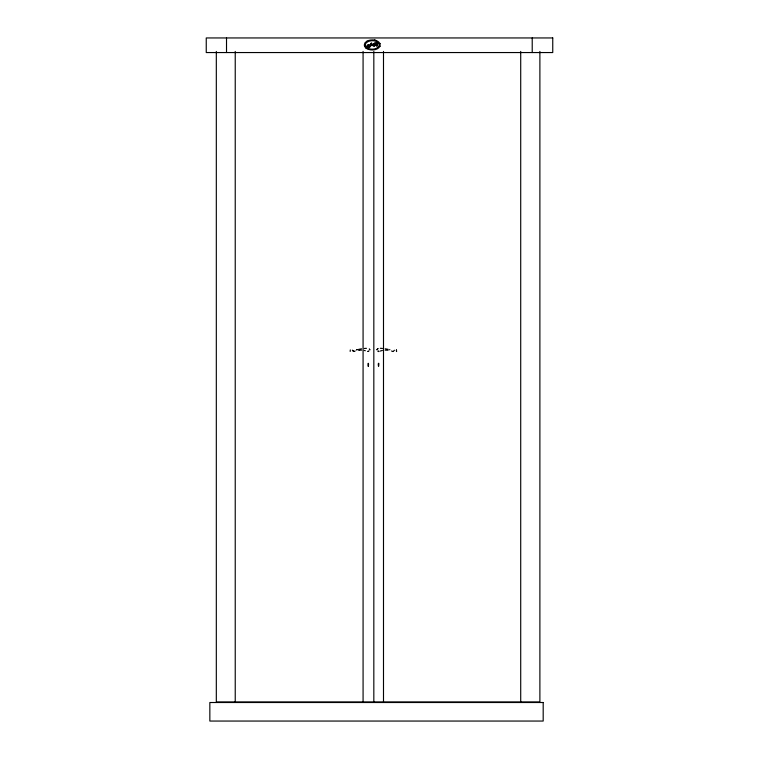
<?xml version="1.0" encoding="UTF-8"?>
<svg xmlns="http://www.w3.org/2000/svg" width="759" height="759" viewBox="0 0 759 759"><rect width="100%" height="100%" fill="white"/><g stroke="black" fill="none" stroke-linecap="round" stroke-linejoin="round"><path stroke-width="1.14" d="M369.851 349.871L369.31 348.95L369.785 349.757M376.919 349.804L377.64 348.846L377.005 349.69M368.267 351.351C370.05 350.99 366.644 351.635 368.267 351.332M378.921 351.227L377.84 351.123L378.807 351.607M350.174 351.455L350.297 349.908M378.276 363.95C378.504 370.648 379.31 360.848 378.38 363.789M368.314 49.316C364.453 48.614 362.726 43.291 366.654 41.365M380.012 46.252L380.012 43.633M380.05 46.252C377.716 50.16 372.252 50.625 368.276 49.316M368.523 363.798C367.508 360.98 368.324 370.809 368.561 363.997M393.096 351.55L394.443 350.241M366.616 41.365L368.314 40.559M354.102 351.36L355.221 350.971M353.836 351.455L352.337 350.184L353.637 351.502M380.306 351.047L382.356 350.43M368.276 40.559C372.242 39.278 377.764 39.677 380.05 43.633M357.233 349.662L356.455 349.833L357.309 349.633M358.637 349.349L361.559 348.817M358.637 350.241L359.225 350.184M364.301 348.476L366.474 348.324M359.292 350.174L361.607 350.127M385.126 350.127L388.067 350.26M380.316 348.286L382.441 348.447M385.155 348.789L388.181 349.358M389.936 349.747L389.471 349.681M364.263 350.43L365.345 350.724M374.358 40.056L376.284 40.559M391.53 351.009L392.65 351.398M365.383 47.466L366.654 48.51M364.311 44.942L364.586 46.252M539.886 51.432L539.886 701.952L216.315 701.952L216.315 51.432M532.22 37.95L532.22 52.551M520.712 51.432L520.712 701.952M383.494 51.432L383.494 701.952M373.826 51.432L373.826 701.952M363.077 51.432L363.077 701.952M235.233 51.432L235.233 701.952M226.514 37.95L226.514 52.551M372.726 44.582L372.707 44.781A1.015 1.015 0 0 0 372.925 45.417L374.007 45.948L375.326 45.293C380.449 47.77 375.164 43.035 376.787 44.364C379.851 43.225 373.665 42.238 374.263 43.462C380.61 42.21 374.794 46.337 373.789 43.68A1.252 1.252 0 0 0 373.191 43.823L372.584 45.123A1.148 1.148 0 0 0 372.925 45.749C376.464 47.665 374.434 41.992 372.726 44.582M370.496 44.819C371.284 42.134 372.716 43.709 369.775 46.764A1.841 1.841 0 0 1 369.092 46.992L368.846 47.011A2.049 2.049 0 0 1 367.963 46.802L367.754 46.669A1.243 1.243 0 0 1 367.337 46.014C367.935 43.68 372.735 46.233 368.011 44.819A1.319 1.319 0 0 0 367.403 45.246L367.204 46.138A1.11 1.11 0 0 0 367.517 46.735C371.739 49.677 372.688 38.548 370.496 44.819M377.527 45.227C375.847 47.438 375.117 43.254 377.527 45.227M365.402 43.965C365.107 50.388 376.521 50.711 379.234 45.91C379.528 39.487 368.115 39.164 365.402 43.965M378.181 348.618L378.229 348.618M552.751 37.95L206.249 37.95L206.249 52.551L552.751 52.551L552.751 37.95M543.188 702.511L209.845 702.511L209.845 721.05L543.188 721.05L543.188 702.511M368.627 348.675L368.627 348.675M396.549 351.531L396.435 349.984L396.549 351.531"/></g></svg>
